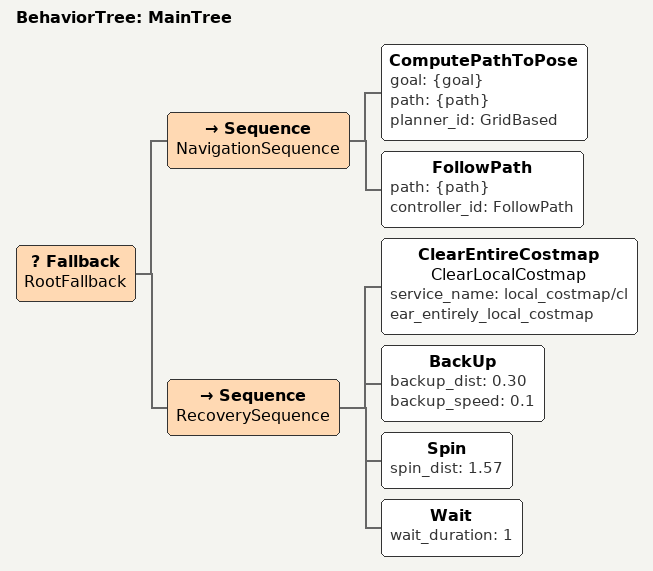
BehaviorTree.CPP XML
<root main_tree_to_execute="MainTree">
  <BehaviorTree ID="MainTree">
    <Fallback name="RootFallback">
      <Sequence name="NavigationSequence">
        <ComputePathToPose goal="{goal}" path="{path}" planner_id="GridBased"/>
        <FollowPath path="{path}" controller_id="FollowPath"/>
      </Sequence>
      <Sequence name="RecoverySequence">
        <ClearEntireCostmap name="ClearLocalCostmap" service_name="local_costmap/clear_entirely_local_costmap"/>
        <BackUp backup_dist="0.30" backup_speed="0.1"/>
        <Spin spin_dist="1.57"/>
        <Wait wait_duration="1"/>
      </Sequence>
    </Fallback>
  </BehaviorTree>
</root>
